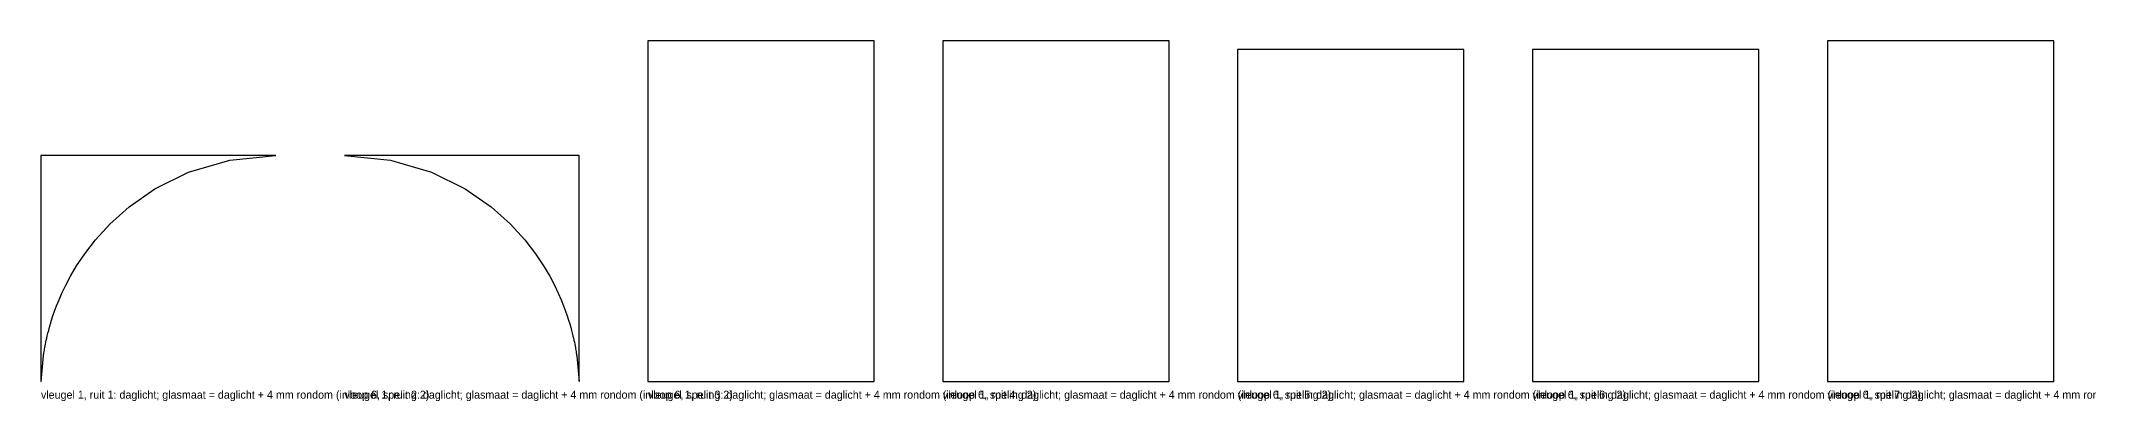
# Model space of a CAD drawing. Header units: millimetres. Extents: x 0 to 7376, y -34 to 597.
# Drawn here: x 0 to 3582, y -34 to 597 of the extents above; entities that cross this region are included whole.
import ezdxf

# ---------------------------------------------------------------- set-up
doc = ezdxf.new("R2010")
doc.units = ezdxf.units.MM

msp = doc.modelspace()

# ---------------------------------------------------------------- linework, layer by layer
at = {"layer": 'DAGLICHT'}
for p, q in [((1458, 596.6667), (1062, 596.6667)), ((1062, 596.6667), (1062, 0)), ((1458, 0), (1458, 596.6667)), ((1974, 596.6667), (1578, 596.6667)), ((1578, 596.6667), (1578, 0)), ((1974, 0), (1974, 596.6667)), ((2490, 581.6667), (2094, 581.6667)), ((2094, 581.6667), (2094, 0)), ((2490, 0), (2490, 581.6667)), ((3006, 581.6667), (2610, 581.6667)), ((2610, 581.6667), (2610, 0)), ((3006, 0), (3006, 581.6667)), ((3522, 596.6667), (3126, 596.6667)), ((3126, 596.6667), (3126, 0)), ((3522, 0), (3522, 596.6667)), ((411, 396), (0, 396)), ((0, 396), (0, 0)), ((330.3963, 388.0187), (411, 396)), ((531, 396), (611.6037, 388.0187)), ((942, 396), (531, 396)), ((942, 0), (942, 396)), ((199.5422, 337.4296), (258.3584, 366.6039)), ((258.3584, 366.6039), (330.3963, 388.0187)), ((611.6037, 388.0187), (683.6416, 366.6039)), ((683.6416, 366.6039), (742.4578, 337.4296)), ((154.2503, 305.9371), (199.5422, 337.4296)), ((742.4578, 337.4296), (787.7497, 305.9371)), ((120.3791, 275.6209), (154.2503, 305.9371)), ((787.7497, 305.9371), (821.6209, 275.6209)), ((95.2611, 248.1158), (120.3791, 275.6209)), ((821.6209, 275.6209), (846.7389, 248.1158)), ((62.4727, 202.8296), (76.5555, 223.8889)), ((76.5555, 223.8889), (95.2611, 248.1158)), ((846.7389, 248.1158), (865.4445, 223.8889)), ((865.4445, 223.8889), (879.5273, 202.8296)), ((43.3904, 168.8048), (51.7214, 184.5992)), ((51.7214, 184.5992), (62.4727, 202.8296)), ((879.5273, 202.8296), (890.2786, 184.5992)), ((890.2786, 184.5992), (898.6096, 168.8048)), ((31.6154, 143.0769), (36.8394, 155.073)), ((36.8394, 155.073), (43.3904, 168.8048)), ((898.6096, 168.8048), (905.1606, 155.073)), ((905.1606, 155.073), (910.3846, 143.0769)), ((16.7008, 100.9704), (18.7087, 107.591)), ((18.7087, 107.591), (21.0912, 114.9696)), ((21.0912, 114.9696), (23.9441, 123.2343)), ((23.9441, 123.2343), (27.395, 132.5404)), ((27.395, 132.5404), (31.6154, 143.0769)), ((910.3846, 143.0769), (914.605, 132.5404)), ((914.605, 132.5404), (918.0559, 123.2343)), ((918.0559, 123.2343), (920.9088, 114.9696)), ((920.9088, 114.9696), (923.2913, 107.591)), ((923.2913, 107.591), (925.2992, 100.9704)), ((8.639, 68.8252), (9.3805, 72.3086)), ((9.3805, 72.3086), (10.2204, 76.0863)), ((10.2204, 76.0863), (11.1766, 80.196)), ((11.1766, 80.196), (12.2714, 84.6821)), ((12.2714, 84.6821), (13.5324, 89.5967)), ((13.5324, 89.5967), (14.9941, 95.0016)), ((14.9941, 95.0016), (16.7008, 100.9704)), ((925.2992, 100.9704), (927.0059, 95.0016)), ((927.0059, 95.0016), (928.4676, 89.5967)), ((928.4676, 89.5967), (929.7286, 84.6821)), ((929.7286, 84.6821), (930.8234, 80.196)), ((930.8234, 80.196), (931.7796, 76.0863)), ((931.7796, 76.0863), (932.6195, 72.3086)), ((932.6195, 72.3086), (933.361, 68.8252)), ((0.2775, 0.1001), (4.3734, 44.798)), ((4.3734, 44.798), (4.6379, 46.57)), ((4.6379, 46.57), (4.9271, 48.4489)), ((4.9271, 48.4489), (5.2439, 50.4445)), ((5.2439, 50.4445), (5.5921, 52.568)), ((5.5921, 52.568), (5.9759, 54.8317)), ((5.9759, 54.8317), (6.4003, 57.25)), ((6.4003, 57.25), (6.8711, 59.8387)), ((6.8711, 59.8387), (7.3954, 62.6163)), ((7.3954, 62.6163), (7.9813, 65.6037)), ((7.9813, 65.6037), (8.639, 68.8252)), ((933.361, 68.8252), (934.0187, 65.6037)), ((934.0187, 65.6037), (934.6046, 62.6163)), ((934.6046, 62.6163), (935.1289, 59.8387)), ((935.1289, 59.8387), (935.5997, 57.25)), ((935.5997, 57.25), (936.0241, 54.8317)), ((936.0241, 54.8317), (936.4079, 52.568)), ((936.4079, 52.568), (936.7561, 50.4445)), ((936.7561, 50.4445), (937.0729, 48.4489)), ((937.0729, 48.4489), (937.3621, 46.57)), ((937.3621, 46.57), (937.6266, 44.798)), ((937.6266, 44.798), (941.7225, 0.1001)), ((0, 0), (0.2775, 0.1001)), ((941.7225, 0.1001), (942, 0)), ((1062, 0), (1458, 0)), ((1578, 0), (1974, 0)), ((2094, 0), (2490, 0)), ((2610, 0), (3006, 0)), ((3126, 0), (3522, 0))]:
    msp.add_line(p, q, dxfattribs=at)

# ---------------------------------------------------------------- texts
at = {"layer": 'TEKST'}
for s, p in [('vleugel 1, ruit 1: daglicht; glasmaat = daglicht + 4 mm rondom (inloop 6, speling 2)', (0, -30)), ('vleugel 1, ruit 2: daglicht; glasmaat = daglicht + 4 mm rondom (inloop 6, speling 2)', (531, -30)), ('vleugel 1, ruit 3: daglicht; glasmaat = daglicht + 4 mm rondom (inloop 6, speling 2)', (1062, -30)), ('vleugel 1, ruit 4: daglicht; glasmaat = daglicht + 4 mm rondom (inloop 6, speling 2)', (1578, -30)), ('vleugel 1, ruit 5: daglicht; glasmaat = daglicht + 4 mm rondom (inloop 6, speling 2)', (2094, -30)), ('vleugel 1, ruit 6: daglicht; glasmaat = daglicht + 4 mm rondom (inloop 6, speling 2)', (2610, -30)), ('vleugel 1, ruit 7: daglicht; glasmaat = daglicht + 4 mm rondom (inloop 6, speling 2)', (3126, -30))]:
    msp.add_text(s, height=14, dxfattribs=at).set_placement(p)

doc.saveas('drawing.dxf')
